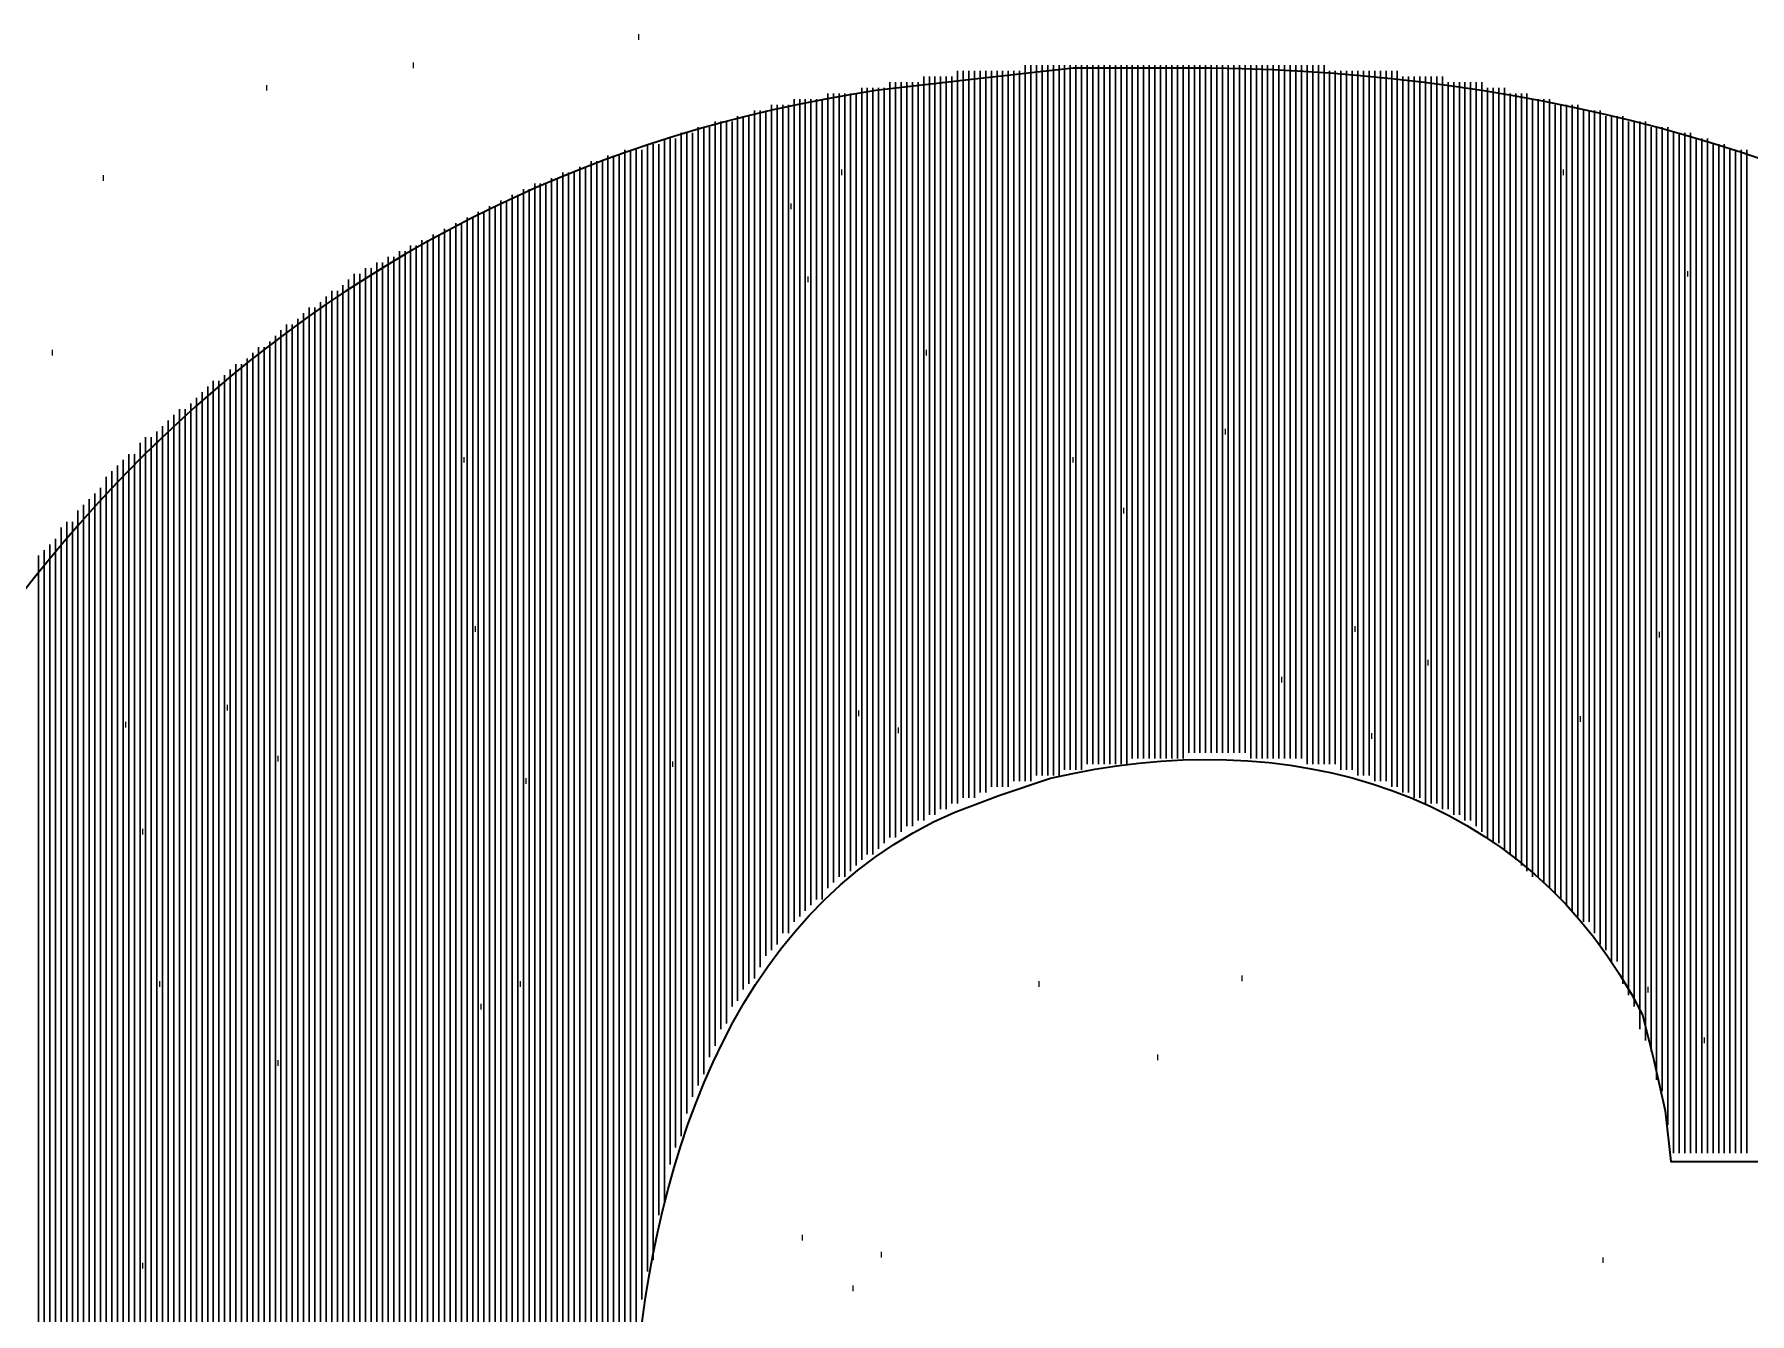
# Model space of a CAD drawing. Header units: inches. Extents: x 5 to 516, y -193 to 129.
# Drawn here: x 50.448 to 51.462, y -50.713 to -49.956 of the extents above; entities that cross this region are included whole.
import ezdxf

# ---------------------------------------------------------------- set-up
doc = ezdxf.new("R2010")
doc.units = ezdxf.units.IN
doc.header["$MEASUREMENT"] = 0
doc.layers.add('PDF4_Geometry', color=7, linetype='Continuous')

msp = doc.modelspace()

# ---------------------------------------------------------------- linework, layer by layer
at = {"layer": 'PDF4_Geometry', "lineweight": 15}
for points in [[(50.8054152, -49.959647), (50.8054152, -49.9563172)], [(50.6720873, -49.9763164), (50.6720873, -49.9729798)], [(50.5854174, -49.9896492), (50.5854174, -49.9863126)], [(50.9254172, -50.0396506), (50.9254172, -50.036314)], [(51.3520868, -50.0396506), (51.3520868, -50.036314)], [(50.4887513, -50.0429804), (50.4887513, -50.0396506)], [(50.8954218, -50.0596497), (50.8954218, -50.0563131)], [(50.905418, -50.1029779), (50.905418, -50.0996481)], [(51.4254172, -50.0996481), (51.4254172, -50.0963115)], [(50.4587491, -50.1463129), (50.4587491, -50.1429831)], [(50.9754185, -50.1463129), (50.9754185, -50.1429831)], [(51.1520882, -50.1929776), (51.1520882, -50.1896479)], [(50.7020827, -50.209647), (50.7020827, -50.2063173)], [(51.0620885, -50.209647), (51.0620885, -50.2063173)], [(51.0920839, -50.2396492), (51.0920839, -50.2363126)], [(50.7087491, -50.3096498), (50.7087491, -50.3063132)], [(51.2287552, -50.3096498), (51.2287552, -50.3063132)], [(51.4087546, -50.3129796), (51.4087546, -50.3096498)], [(51.2720833, -50.3296489), (51.2720833, -50.3263124)], [(51.1854202, -50.3396452), (51.1854202, -50.3363154)], [(50.5620884, -50.3563145), (50.5620884, -50.3529779)], [(50.502084, -50.3663175), (50.502084, -50.3629809)], [(50.9354201, -50.3596443), (50.9354201, -50.3563145)], [(51.3620831, -50.3629809), (51.3620831, -50.3596443)], [(50.9587491, -50.3696473), (50.9587491, -50.3663175)], [(51.2387513, -50.3729839), (51.2387513, -50.3696473)], [(50.5920838, -50.3863167), (50.5920838, -50.3829801)], [(50.8254212, -50.3896465), (50.8254212, -50.3863167)], [(50.7387513, -50.3996495), (50.7387513, -50.3963129)], [(50.512087, -50.4296449), (50.512087, -50.4263151)], [(51.1620844, -50.5163148), (51.1620844, -50.5129782)], [(50.5220833, -50.5196446), (50.5220833, -50.5163148)], [(50.7354215, -50.5196446), (50.7354215, -50.5163148)], [(51.0420825, -50.5196446), (51.0420825, -50.5163148)], [(51.4020882, -50.5229812), (51.4020882, -50.5196446)], [(50.7120857, -50.5329842), (50.7120857, -50.5296476)], [(51.4354202, -50.5529834), (51.4354202, -50.5496468)], [(50.5920838, -50.5663162), (50.5920838, -50.5629796)], [(51.112083, -50.5629796), (51.112083, -50.5596498)], [(50.9020882, -50.6696487), (50.9020882, -50.6663121)], [(50.948753, -50.6796449), (50.948753, -50.6763151)], [(50.512087, -50.6863113), (50.512087, -50.6829815)], [(51.3754158, -50.6829815), (51.3754158, -50.6796449)], [(50.9320836, -50.6996509), (50.9320836, -50.6963143)]]:
    msp.add_lwpolyline(points, dxfattribs=at)
at = {"layer": 'PDF4_Geometry', "lineweight": 35}
for points in [[(51.1254218, -49.9763164), (51.0620885, -49.9763164), (51.0020885, -49.9829831), (50.9454218, -49.9896497)], [(50.9920885, -50.4163164), (51.0187551, -50.4063164), (51.0487551, -50.3963164)], [(51.3987552, -50.5363165), (51.4054218, -50.5629831), (51.4120885, -50.5929831), (51.4154218, -50.6229831), (51.9420885, -50.6229831), (51.9387552, -50.5729831)]]:
    msp.add_lwpolyline(points, dxfattribs=at)
at = {"layer": 'PDF4_Geometry', "lineweight": 15}
for points in [[(50.9937494, -50.411314), (50.9937494, -49.9779806), (50.9937494, -50.411314)], [(50.997086, -50.4079842), (50.997086, -49.9779842), (50.997086, -50.4079842)], [(51.0004158, -50.4079842), (51.0004158, -49.9779842), (51.0004158, -50.4079842)], [(51.0037524, -50.4079842), (51.0037524, -49.9779842), (51.0037524, -50.4079842)], [(51.007089, -50.4046476), (51.007089, -49.9779809), (51.007089, -50.4046476)], [(51.0104188, -50.4046476), (51.0104188, -49.9779809), (51.0104188, -50.4046476)], [(51.0137486, -50.401311), (51.0137486, -49.9779776), (51.0137486, -50.401311)], [(51.0170852, -50.401311), (51.0170852, -49.9779776), (51.0170852, -50.401311)], [(51.0204218, -50.401311), (51.0204218, -49.9779776), (51.0204218, -50.401311)], [(51.0237516, -50.401311), (51.0237516, -49.9779776), (51.0237516, -50.401311)], [(51.0270814, -50.3979812), (51.0270814, -49.9779812), (51.0270814, -50.3979812)], [(51.030418, -50.3979812), (51.030418, -49.9779812), (51.030418, -50.3979812)], [(51.0337546, -50.3979812), (51.0337546, -49.9746478), (51.0337546, -50.3979812)], [(51.0370844, -50.3979812), (51.0370844, -49.9746478), (51.0370844, -50.3979812)], [(51.040421, -50.3946514), (51.040421, -49.9746514), (51.040421, -50.3946514)], [(51.0437508, -50.3946514), (51.0437508, -49.9746514), (51.0437508, -50.3946514)], [(51.0470874, -50.3946514), (51.0470874, -49.9746514), (51.0470874, -50.3946514)], [(51.0504172, -50.3946514), (51.0504172, -49.9746514), (51.0504172, -50.3946514)], [(51.0537538, -50.3946514), (51.0537538, -49.9746514), (51.0537538, -50.3946514)], [(51.0570836, -50.3913148), (51.0570836, -49.9746481), (51.0570836, -50.3913148)], [(51.0604202, -50.3913148), (51.0604202, -49.9746481), (51.0604202, -50.3913148)], [(51.06375, -50.3913148), (51.06375, -49.9746481), (51.06375, -50.3913148)], [(51.0670866, -50.3913148), (51.0670866, -49.9746481), (51.0670866, -50.3913148)], [(51.0704164, -50.3879782), (51.0704164, -49.9746449), (51.0704164, -50.3879782)], [(51.073753, -50.3879782), (51.073753, -49.9746449), (51.073753, -50.3879782)], [(51.0770828, -50.3879782), (51.0770828, -49.9746449), (51.0770828, -50.3879782)], [(51.0804194, -50.3879782), (51.0804194, -49.9746449), (51.0804194, -50.3879782)], [(51.0837492, -50.3879782), (51.0837492, -49.9746449), (51.0837492, -50.3879782)], [(51.0870857, -50.3879782), (51.0870857, -49.9746449), (51.0870857, -50.3879782)], [(51.0904223, -50.3879782), (51.0904223, -49.9746449), (51.0904223, -50.3879782)], [(51.0937521, -50.3879782), (51.0937521, -49.9746449), (51.0937521, -50.3879782)], [(51.097082, -50.3846484), (51.097082, -49.9746484), (51.097082, -50.3846484)], [(51.1004185, -50.3846484), (51.1004185, -49.9746484), (51.1004185, -50.3846484)], [(51.1037551, -50.3846484), (51.1037551, -49.9746484), (51.1037551, -50.3846484)], [(51.1070849, -50.3846484), (51.1070849, -49.9746484), (51.1070849, -50.3846484)], [(51.1104147, -50.3846484), (51.1104147, -49.9746484), (51.1104147, -50.3846484)], [(51.1137513, -50.3846484), (51.1137513, -49.9746484), (51.1137513, -50.3846484)], [(51.1170879, -50.3846484), (51.1170879, -49.9746484), (51.1170879, -50.3846484)], [(51.1204177, -50.3846484), (51.1204177, -49.9746484), (51.1204177, -50.3846484)], [(51.1237543, -50.3846484), (51.1237543, -49.9746484), (51.1237543, -50.3846484)], [(51.1270841, -50.3846484), (51.1270841, -49.9746484), (51.1270841, -50.3846484)], [(51.1304207, -50.3813118), (51.1304207, -49.9746451), (51.1304207, -50.3813118)], [(51.1337505, -50.3813118), (51.1337505, -49.9746451), (51.1337505, -50.3813118)], [(51.1370871, -50.3813118), (51.1370871, -49.9746451), (51.1370871, -50.3813118)], [(51.1404169, -50.3813118), (51.1404169, -49.9746451), (51.1404169, -50.3813118)], [(51.1437535, -50.3813118), (51.1437535, -49.9746451), (51.1437535, -50.3813118)], [(51.1470833, -50.3813118), (51.1470833, -49.9746451), (51.1470833, -50.3813118)], [(51.1504199, -50.3813118), (51.1504199, -49.9746451), (51.1504199, -50.3813118)], [(51.1537497, -50.3813118), (51.1537497, -49.9746451), (51.1537497, -50.3813118)], [(51.1570863, -50.3813118), (51.1570863, -49.9746451), (51.1570863, -50.3813118)], [(51.1604161, -50.3813118), (51.1604161, -49.9746451), (51.1604161, -50.3813118)], [(51.1637527, -50.3813118), (51.1637527, -49.9746451), (51.1637527, -50.3813118)], [(51.1670825, -50.3846484), (51.1670825, -49.9746484), (51.1670825, -50.3846484)], [(51.1704191, -50.3846484), (51.1704191, -49.9746484), (51.1704191, -50.3846484)], [(51.1737557, -50.3846484), (51.1737557, -49.9746484), (51.1737557, -50.3846484)], [(51.1770855, -50.3846484), (51.1770855, -49.9746484), (51.1770855, -50.3846484)], [(51.1804153, -50.3846484), (51.1804153, -49.9746484), (51.1804153, -50.3846484)], [(51.1837519, -50.3846484), (51.1837519, -49.9746484), (51.1837519, -50.3846484)], [(51.1870885, -50.3846484), (51.1870885, -49.9746484), (51.1870885, -50.3846484)], [(51.1904183, -50.3846484), (51.1904183, -49.9746484), (51.1904183, -50.3846484)], [(51.1937481, -50.3846484), (51.1937481, -49.9746484), (51.1937481, -50.3846484)], [(51.1970847, -50.3846484), (51.1970847, -49.9746484), (51.1970847, -50.3846484)], [(51.2004213, -50.3879782), (51.2004213, -49.9746449), (51.2004213, -50.3879782)], [(51.2037511, -50.3879782), (51.2037511, -49.9746449), (51.2037511, -50.3879782)], [(51.2070877, -50.3879782), (51.2070877, -49.9746449), (51.2070877, -50.3879782)], [(51.2104175, -50.3879782), (51.2104175, -49.9746449), (51.2104175, -50.3879782)], [(51.2137541, -50.3879782), (51.2137541, -49.9779782), (51.2137541, -50.3879782)], [(51.2170839, -50.3879782), (51.2170839, -49.9779782), (51.2170839, -50.3879782)], [(51.2204204, -50.3913148), (51.2204204, -49.9779814), (51.2204204, -50.3913148)], [(51.2237503, -50.3913148), (51.2237503, -49.9779814), (51.2237503, -50.3913148)], [(51.2270868, -50.3913148), (51.2270868, -49.9779814), (51.2270868, -50.3913148)], [(51.2304167, -50.3946514), (51.2304167, -49.9779847), (51.2304167, -50.3946514)], [(51.2337532, -50.3946514), (51.2337532, -49.9779847), (51.2337532, -50.3946514)], [(51.237083, -50.3946514), (51.237083, -49.9779847), (51.237083, -50.3946514)], [(51.2404196, -50.3979812), (51.2404196, -49.9779812), (51.2404196, -50.3979812)], [(51.2437494, -50.3979812), (51.2437494, -49.9779812), (51.2437494, -50.3979812)], [(51.247086, -50.3979812), (51.247086, -49.9779812), (51.247086, -50.3979812)], [(51.2504158, -50.401311), (51.2504158, -49.9779776), (51.2504158, -50.401311)], [(51.2537524, -50.401311), (51.2537524, -49.9779776), (51.2537524, -50.401311)], [(50.9370884, -50.444646), (50.9370884, -49.9879793), (50.9370884, -50.444646)], [(50.9404183, -50.4413162), (50.9404183, -49.9879828), (50.9404183, -50.4413162)], [(50.9437481, -50.4413162), (50.9437481, -49.9879828), (50.9437481, -50.4413162)], [(50.9470847, -50.4379796), (50.9470847, -49.9879795), (50.9470847, -50.4379796)], [(50.9504212, -50.4346498), (50.9504212, -49.9879831), (50.9504212, -50.4346498)], [(50.953751, -50.4313132), (50.953751, -49.9846465), (50.953751, -50.4313132)], [(50.9570876, -50.4313132), (50.9570876, -49.9846465), (50.9570876, -50.4313132)], [(50.9604174, -50.4279834), (50.9604174, -49.98465), (50.9604174, -50.4279834)], [(50.963754, -50.4246468), (50.963754, -49.9846468), (50.963754, -50.4246468)], [(50.9670838, -50.4246468), (50.9670838, -49.9846468), (50.9670838, -50.4246468)], [(50.9704204, -50.421317), (50.9704204, -49.9846503), (50.9704204, -50.421317)], [(50.9737502, -50.421317), (50.9737502, -49.9813169), (50.9737502, -50.421317)], [(50.9770868, -50.4179804), (50.9770868, -49.9813137), (50.9770868, -50.4179804)], [(50.9804166, -50.4179804), (50.9804166, -49.9813137), (50.9804166, -50.4179804)], [(50.9837532, -50.4146438), (50.9837532, -49.9813104), (50.9837532, -50.4146438)], [(50.987083, -50.4146438), (50.987083, -49.9813104), (50.987083, -50.4146438)], [(50.9904196, -50.411314), (50.9904196, -49.981314), (50.9904196, -50.411314)], [(51.257089, -50.4046476), (51.257089, -49.9813142), (51.257089, -50.4046476)], [(51.2604188, -50.4046476), (51.2604188, -49.9813142), (51.2604188, -50.4046476)], [(51.2637486, -50.4079842), (51.2637486, -49.9813175), (51.2637486, -50.4079842)], [(51.2670852, -50.4079842), (51.2670852, -49.9813175), (51.2670852, -50.4079842)], [(51.2704218, -50.411314), (51.2704218, -49.981314), (51.2704218, -50.411314)], [(51.2737516, -50.411314), (51.2737516, -49.981314), (51.2737516, -50.411314)], [(51.2770814, -50.411314), (51.2770814, -49.981314), (51.2770814, -50.411314)], [(51.280418, -50.4146438), (51.280418, -49.9813104), (51.280418, -50.4146438)], [(51.2837546, -50.4146438), (51.2837546, -49.9846438), (51.2837546, -50.4146438)], [(51.2870844, -50.4179804), (51.2870844, -49.984647), (51.2870844, -50.4179804)], [(51.290421, -50.4179804), (51.290421, -49.984647), (51.290421, -50.4179804)], [(51.2937508, -50.421317), (51.2937508, -49.9846503), (51.2937508, -50.421317)], [(51.2970874, -50.421317), (51.2970874, -49.9846503), (51.2970874, -50.421317)], [(51.3004172, -50.4246468), (51.3004172, -49.9846468), (51.3004172, -50.4246468)], [(51.3037538, -50.4279834), (51.3037538, -49.98465), (51.3037538, -50.4279834)], [(51.3070836, -50.4313132), (51.3070836, -49.9879798), (51.3070836, -50.4313132)], [(51.3104202, -50.4346498), (51.3104202, -49.9879831), (51.3104202, -50.4346498)], [(51.31375, -50.4346498), (51.31375, -49.9879831), (51.31375, -50.4346498)], [(51.3170866, -50.4379796), (51.3170866, -49.9879795), (51.3170866, -50.4379796)], [(50.8837505, -50.4979771), (50.8837505, -49.9979771), (50.8837505, -50.4979771)], [(50.8870871, -50.4946473), (50.8870871, -49.9979806), (50.8870871, -50.4946473)], [(50.8904169, -50.4879809), (50.8904169, -49.9979809), (50.8904169, -50.4879809)], [(50.8937535, -50.4879809), (50.8937535, -49.9979809), (50.8937535, -50.4879809)], [(50.8970833, -50.4813145), (50.8970833, -49.9946478), (50.8970833, -50.4813145)], [(50.9004199, -50.4779847), (50.9004199, -49.9946514), (50.9004199, -50.4779847)], [(50.9037497, -50.4746482), (50.9037497, -49.9946481), (50.9037497, -50.4746482)], [(50.9070863, -50.4713116), (50.9070863, -49.9946449), (50.9070863, -50.4713116)], [(50.9104161, -50.4679818), (50.9104161, -49.9946484), (50.9104161, -50.4679818)], [(50.9137527, -50.4679818), (50.9137527, -49.9946484), (50.9137527, -50.4679818)], [(50.9170825, -50.4613154), (50.9170825, -49.9913153), (50.9170825, -50.4613154)], [(50.9204191, -50.4579788), (50.9204191, -49.9913121), (50.9204191, -50.4579788)], [(50.9237557, -50.454649), (50.9237557, -49.9913156), (50.9237557, -50.454649)], [(50.9270855, -50.454649), (50.9270855, -49.9913156), (50.9270855, -50.454649)], [(50.9304153, -50.4513124), (50.9304153, -49.9913123), (50.9304153, -50.4513124)], [(50.9337519, -50.4479826), (50.9337519, -49.9913159), (50.9337519, -50.4479826)], [(51.3204164, -50.4413162), (51.3204164, -49.9913161), (51.3204164, -50.4413162)], [(51.323753, -50.444646), (51.323753, -49.9913126), (51.323753, -50.444646)], [(51.3270828, -50.4479826), (51.3270828, -49.9913159), (51.3270828, -50.4479826)], [(51.3304194, -50.4513124), (51.3304194, -49.9913123), (51.3304194, -50.4513124)], [(51.3337492, -50.454649), (51.3337492, -49.9946489), (51.3337492, -50.454649)], [(51.3370858, -50.454649), (51.3370858, -49.9946489), (51.3370858, -50.454649)], [(51.3404224, -50.4579788), (51.3404224, -49.9946454), (51.3404224, -50.4579788)], [(51.3437522, -50.4613154), (51.3437522, -49.9946487), (51.3437522, -50.4613154)], [(51.347082, -50.4646452), (51.347082, -49.9979785), (51.347082, -50.4646452)], [(51.3504186, -50.4679818), (51.3504186, -49.9979817), (51.3504186, -50.4679818)], [(51.3537551, -50.4713116), (51.3537551, -49.9979782), (51.3537551, -50.4713116)], [(51.357085, -50.4746482), (51.357085, -49.9979814), (51.357085, -50.4746482)], [(51.3604148, -50.4779847), (51.3604148, -49.9979847), (51.3604148, -50.4779847)], [(50.8504185, -50.5546449), (50.8504185, -50.0079782), (50.8504185, -50.5546449)], [(50.8537551, -50.5446487), (50.8537551, -50.007982), (50.8537551, -50.5446487)], [(50.8570849, -50.5413121), (50.8570849, -50.0079787), (50.8570849, -50.5413121)], [(50.8604147, -50.5313159), (50.8604147, -50.0079825), (50.8604147, -50.5313159)], [(50.8637513, -50.5279793), (50.8637513, -50.0046459), (50.8637513, -50.5279793)], [(50.8670879, -50.5213129), (50.8670879, -50.0046462), (50.8670879, -50.5213129)], [(50.8704177, -50.5179831), (50.8704177, -50.0046497), (50.8704177, -50.5179831)], [(50.8737543, -50.5146465), (50.8737543, -50.0013132), (50.8737543, -50.5146465)], [(50.8770841, -50.5079801), (50.8770841, -50.0013134), (50.8770841, -50.5079801)], [(50.8804207, -50.5013137), (50.8804207, -50.0013137), (50.8804207, -50.5013137)], [(51.3637514, -50.4813145), (51.3637514, -50.0013145), (51.3637514, -50.4813145)], [(51.3670879, -50.4813145), (51.3670879, -50.0013145), (51.3670879, -50.4813145)], [(51.3704177, -50.4879809), (51.3704177, -50.0013142), (51.3704177, -50.4879809)], [(51.3737543, -50.4946473), (51.3737543, -50.001314), (51.3737543, -50.4946473)], [(51.3770841, -50.4979771), (51.3770841, -50.0046438), (51.3770841, -50.4979771)], [(51.3804207, -50.5046503), (51.3804207, -50.0046503), (51.3804207, -50.5046503)], [(51.3837505, -50.5046503), (51.3837505, -50.0046503), (51.3837505, -50.5046503)], [(51.3870871, -50.5179831), (51.3870871, -50.0046497), (51.3870871, -50.5179831)], [(51.3904169, -50.5246495), (51.3904169, -50.0079828), (51.3904169, -50.5246495)], [(51.3937535, -50.5313159), (51.3937535, -50.0079825), (51.3937535, -50.5313159)], [(51.3970833, -50.5446487), (51.3970833, -50.007982), (51.3970833, -50.5446487)], [(51.4004199, -50.5513151), (51.4004199, -50.0079817), (51.4004199, -50.5513151)], [(50.8204163, -50.6479812), (50.8204163, -50.0179812), (50.8204163, -50.6479812)], [(50.8237529, -50.6246455), (50.8237529, -50.0179787), (50.8237529, -50.6246455)], [(50.8270827, -50.6146492), (50.8270827, -50.0179825), (50.8270827, -50.6146492)], [(50.8304193, -50.6079829), (50.8304193, -50.0146495), (50.8304193, -50.6079829)], [(50.8337491, -50.5946501), (50.8337491, -50.01465), (50.8337491, -50.5946501)], [(50.8370857, -50.5846471), (50.8370857, -50.014647), (50.8370857, -50.5846471)], [(50.8404223, -50.5779807), (50.8404223, -50.011314), (50.8404223, -50.5779807)], [(50.8437521, -50.5713143), (50.8437521, -50.0113142), (50.8437521, -50.5713143)], [(50.8470819, -50.5613181), (50.8470819, -50.011318), (50.8470819, -50.5613181)], [(51.4037497, -50.5579815), (51.4037497, -50.0113148), (51.4037497, -50.5579815)], [(51.4070863, -50.5746509), (51.4070863, -50.0113175), (51.4070863, -50.5746509)], [(51.4104161, -50.5813105), (51.4104161, -50.0113104), (51.4104161, -50.5813105)], [(51.4137527, -50.6013165), (51.4137527, -50.0113164), (51.4137527, -50.6013165)], [(51.4170825, -50.6179791), (51.4170825, -50.0146457), (51.4170825, -50.6179791)], [(51.4204191, -50.6179791), (51.4204191, -50.0146457), (51.4204191, -50.6179791)], [(51.4237557, -50.6179791), (51.4237557, -50.0146457), (51.4237557, -50.6179791)], [(51.4270855, -50.6179791), (51.4270855, -50.0146457), (51.4270855, -50.6179791)], [(51.4304153, -50.6179791), (51.4304153, -50.017979), (51.4304153, -50.6179791)], [(51.4337519, -50.6179791), (51.4337519, -50.017979), (51.4337519, -50.6179791)], [(51.4370885, -50.6179791), (51.4370885, -50.017979), (51.4370885, -50.6179791)], [(50.7870844, -51.6446515), (50.7870844, -50.0279847), (50.7870844, -51.6446515)], [(50.790421, -51.6446515), (50.790421, -50.0279847), (50.790421, -51.6446515)], [(50.7937508, -51.6479813), (50.7937508, -50.0279812), (50.7937508, -51.6479813)], [(50.7970874, -51.6479813), (50.7970874, -50.0246479), (50.7970874, -51.6479813)], [(50.8004172, -50.7913121), (50.8004172, -50.0246454), (50.8004172, -50.7913121)], [(50.8037537, -50.7446474), (50.8037537, -50.0246473), (50.8037537, -50.7446474)], [(50.8070836, -50.704649), (50.8070836, -50.0246489), (50.8070836, -50.704649)], [(50.8104201, -50.6879796), (50.8104201, -50.0213129), (50.8104201, -50.6879796)], [(50.81375, -50.6813132), (50.81375, -50.0213132), (50.81375, -50.6813132)], [(50.8170865, -50.6546476), (50.8170865, -50.0213142), (50.8170865, -50.6546476)], [(51.4404183, -50.6179791), (51.4404183, -50.0213123), (51.4404183, -50.6179791)], [(51.4437481, -50.6179791), (51.4437481, -50.0213123), (51.4437481, -50.6179791)], [(51.4470847, -50.6179791), (51.4470847, -50.0213123), (51.4470847, -50.6179791)], [(51.4504213, -50.6179791), (51.4504213, -50.0246457), (51.4504213, -50.6179791)], [(51.4537511, -50.6179791), (51.4537511, -50.0246457), (51.4537511, -50.6179791)], [(51.4570877, -50.6179791), (51.4570877, -50.0246457), (51.4570877, -50.6179791)], [(51.4604175, -50.6179791), (51.4604175, -50.0246457), (51.4604175, -50.6179791)], [(50.7604188, -51.6346485), (50.7604188, -50.0379817), (50.7604188, -51.6346485)], [(50.7637486, -51.6346485), (50.7637486, -50.0379817), (50.7637486, -51.6346485)], [(50.7670852, -51.6379783), (50.7670852, -50.0379783), (50.7670852, -51.6379783)], [(50.7704218, -51.6379783), (50.7704218, -50.0346448), (50.7704218, -51.6379783)], [(50.7737516, -51.6379783), (50.7737516, -50.0346448), (50.7737516, -51.6379783)], [(50.7770814, -51.6413149), (50.7770814, -50.0313148), (50.7770814, -51.6413149)], [(50.780418, -51.6413149), (50.780418, -50.0313148), (50.780418, -51.6413149)], [(50.7837546, -51.6413149), (50.7837546, -50.0313148), (50.7837546, -51.6413149)], [(50.737083, -51.6246455), (50.737083, -50.0479788), (50.737083, -51.6246455)], [(50.7404196, -51.6279821), (50.7404196, -50.0479819), (50.7404196, -51.6279821)], [(50.7437494, -51.6279821), (50.7437494, -50.0446487), (50.7437494, -51.6279821)], [(50.747086, -51.6279821), (50.747086, -50.0446487), (50.747086, -51.6279821)], [(50.7504158, -51.6313119), (50.7504158, -50.0446452), (50.7504158, -51.6313119)], [(50.7537524, -51.6313119), (50.7537524, -50.0413117), (50.7537524, -51.6313119)], [(50.757089, -51.6313119), (50.757089, -50.0413117), (50.757089, -51.6313119)], [(50.7170838, -51.6146493), (50.7170838, -50.0579825), (50.7170838, -51.6146493)], [(50.7204204, -51.6179791), (50.7204204, -50.057979), (50.7204204, -51.6179791)], [(50.7237502, -51.6179791), (50.7237502, -50.0546457), (50.7237502, -51.6179791)], [(50.7270868, -51.6213157), (50.7270868, -50.0546489), (50.7270868, -51.6213157)], [(50.7304166, -51.6213157), (50.7304166, -50.0513156), (50.7304166, -51.6213157)], [(50.7337532, -51.6246455), (50.7337532, -50.0513121), (50.7337532, -51.6246455)], [(50.6970846, -51.6046463), (50.6970846, -50.0679796), (50.6970846, -51.6046463)], [(50.7004212, -51.6079829), (50.7004212, -50.0679829), (50.7004212, -51.6079829)], [(50.703751, -51.6079829), (50.703751, -50.0646494), (50.703751, -51.6079829)], [(50.7070876, -51.6113127), (50.7070876, -50.0646459), (50.7070876, -51.6113127)], [(50.7104174, -51.6113127), (50.7104174, -50.0613126), (50.7104174, -51.6113127)], [(50.713754, -51.6146493), (50.713754, -50.0613159), (50.713754, -51.6146493)], [(50.6770854, -51.5946501), (50.6770854, -50.0779834), (50.6770854, -51.5946501)], [(50.6804153, -51.5979799), (50.6804153, -50.0779798), (50.6804153, -51.5979799)], [(50.6837518, -51.5979799), (50.6837518, -50.0746465), (50.6837518, -51.5979799)], [(50.6870884, -51.6013165), (50.6870884, -50.0746497), (50.6870884, -51.6013165)], [(50.6904182, -51.6013165), (50.6904182, -50.0713164), (50.6904182, -51.6013165)], [(50.693748, -51.6046463), (50.693748, -50.0713129), (50.693748, -51.6046463)], [(50.6570863, -51.5846472), (50.6570863, -50.0879803), (50.6570863, -51.5846472)], [(50.6604161, -51.5879837), (50.6604161, -50.0879836), (50.6604161, -51.5879837)], [(50.6637527, -51.5879837), (50.6637527, -50.0846503), (50.6637527, -51.5879837)], [(50.6670825, -51.5913136), (50.6670825, -50.0846467), (50.6670825, -51.5913136)], [(50.670419, -51.5913136), (50.670419, -50.0813134), (50.670419, -51.5913136)], [(50.6737556, -51.5946501), (50.6737556, -50.0813167), (50.6737556, -51.5946501)], [(50.6370871, -51.574651), (50.6370871, -50.0979842), (50.6370871, -51.574651)], [(50.6404169, -51.5779808), (50.6404169, -50.0979807), (50.6404169, -51.5779808)], [(50.6437535, -51.5779808), (50.6437535, -50.0946473), (50.6437535, -51.5779808)], [(50.6470833, -51.5813106), (50.6470833, -50.0946438), (50.6470833, -51.5813106)], [(50.6504199, -51.5813106), (50.6504199, -50.0913104), (50.6504199, -51.5813106)], [(50.6537497, -51.5846472), (50.6537497, -50.0913138), (50.6537497, -51.5846472)], [(50.6237543, -51.564648), (50.6237543, -50.1079812), (50.6237543, -51.564648)], [(50.6270841, -51.5679778), (50.6270841, -50.1079776), (50.6270841, -51.5679778)], [(50.6304207, -51.5713144), (50.6304207, -50.1046476), (50.6304207, -51.5713144)], [(50.6337505, -51.5713144), (50.6337505, -50.1013143), (50.6337505, -51.5713144)], [(50.6104147, -51.554645), (50.6104147, -50.1179781), (50.6104147, -51.554645)], [(50.6137513, -51.5579816), (50.6137513, -50.1179815), (50.6137513, -51.5579816)], [(50.6170879, -51.5613182), (50.6170879, -50.1146513), (50.6170879, -51.5613182)], [(50.6204177, -51.5613182), (50.6204177, -50.111318), (50.6204177, -51.5613182)], [(50.5970819, -51.5479786), (50.5970819, -50.1279785), (50.5970819, -51.5479786)], [(50.6004185, -51.5479786), (50.6004185, -50.1279785), (50.6004185, -51.5479786)], [(50.6037551, -51.5513152), (50.6037551, -50.1246484), (50.6037551, -51.5513152)], [(50.6070849, -51.554645), (50.6070849, -50.1213116), (50.6070849, -51.554645)], [(50.5870857, -51.5413122), (50.5870857, -50.1379787), (50.5870857, -51.5413122)], [(50.5904223, -51.5413122), (50.5904223, -50.1346454), (50.5904223, -51.5413122)], [(50.5937521, -51.5446488), (50.5937521, -50.1313153), (50.5937521, -51.5446488)], [(50.5737529, -51.531316), (50.5737529, -50.1479825), (50.5737529, -51.531316)], [(50.5770827, -51.531316), (50.5770827, -50.1446493), (50.5770827, -51.531316)], [(50.5804193, -51.5346458), (50.5804193, -50.1413124), (50.5804193, -51.5346458)], [(50.5837491, -51.5379824), (50.5837491, -50.1413157), (50.5837491, -51.5379824)], [(50.5604201, -51.521313), (50.5604201, -50.1579795), (50.5604201, -51.521313)], [(50.5637499, -51.5246496), (50.5637499, -50.1546495), (50.5637499, -51.5246496)], [(50.5670865, -51.5246496), (50.5670865, -50.1513162), (50.5670865, -51.5246496)], [(50.5704163, -51.5279794), (50.5704163, -50.1513126), (50.5704163, -51.5279794)], [(50.5470873, -51.5113168), (50.5470873, -50.1679834), (50.5470873, -51.5113168)], [(50.5504171, -51.5146466), (50.5504171, -50.1646466), (50.5504171, -51.5146466)], [(50.5537537, -51.5146466), (50.5537537, -50.1613131), (50.5537537, -51.5146466)], [(50.5570835, -51.5179832), (50.5570835, -50.1613164), (50.5570835, -51.5179832)], [(50.5337545, -51.5013138), (50.5337545, -50.1779804), (50.5337545, -51.5013138)], [(50.5370843, -51.5046504), (50.5370843, -50.1779837), (50.5370843, -51.5046504)], [(50.5404209, -51.5046504), (50.5404209, -50.1746502), (50.5404209, -51.5046504)], [(50.5437507, -51.5079802), (50.5437507, -50.1713135), (50.5437507, -51.5079802)], [(50.5237516, -51.4946474), (50.5237516, -50.1879806), (50.5237516, -51.4946474)], [(50.5270814, -51.4946474), (50.5270814, -50.1846473), (50.5270814, -51.4946474)], [(50.530418, -51.4979772), (50.530418, -50.1813104), (50.530418, -51.4979772)], [(50.5104188, -51.4813146), (50.5104188, -50.1979812), (50.5104188, -51.4813146)], [(50.5137486, -51.4846444), (50.5137486, -50.1946444), (50.5137486, -51.4846444)], [(50.5170852, -51.4846444), (50.5170852, -50.1946444), (50.5170852, -51.4846444)], [(50.5204217, -51.4913176), (50.5204217, -50.1913175), (50.5204217, -51.4913176)], [(50.497086, -51.4679818), (50.497086, -50.211315), (50.497086, -51.4679818)], [(50.5004158, -51.4713116), (50.5004158, -50.2079782), (50.5004158, -51.4713116)], [(50.5037524, -51.4746482), (50.5037524, -50.2046481), (50.5037524, -51.4746482)], [(50.507089, -51.4779848), (50.507089, -50.2046514), (50.507089, -51.4779848)], [(50.4904196, -51.4613154), (50.4904196, -50.2179821), (50.4904196, -51.4613154)], [(50.4937494, -51.4646452), (50.4937494, -50.2146451), (50.4937494, -51.4646452)], [(50.4804166, -51.4479826), (50.4804166, -50.2313159), (50.4804166, -51.4479826)], [(50.4837532, -51.454649), (50.4837532, -50.2279823), (50.4837532, -51.454649)], [(50.487083, -51.4579789), (50.487083, -50.2246454), (50.487083, -51.4579789)], [(50.4737502, -51.4446461), (50.4737502, -50.2379794), (50.4737502, -51.4446461)], [(50.4770868, -51.4479826), (50.4770868, -50.2346492), (50.4770868, -51.4479826)], [(50.463754, -51.4346499), (50.463754, -50.247983), (50.463754, -51.4346499)], [(50.4670838, -51.4379797), (50.4670838, -50.2446462), (50.4670838, -51.4379797)], [(50.4704204, -51.4413163), (50.4704204, -50.2446494), (50.4704204, -51.4413163)], [(50.453751, -51.4213171), (50.453751, -50.261317), (50.453751, -51.4213171)], [(50.4570876, -51.4246469), (50.4570876, -50.2579801), (50.4570876, -51.4246469)], [(50.4604174, -51.4279835), (50.4604174, -50.25465), (50.4604174, -51.4279835)], [(50.4504212, -51.4179805), (50.4504212, -50.264647), (50.4504212, -51.4179805)]]:
    msp.add_lwpolyline(points, close=True, dxfattribs=at)
at = {"layer": 'PDF4_Geometry', "lineweight": 35}
for points in [[(51.9387552, -50.5729831), (51.8691441, -50.1634275), (51.5164774, -49.9753164), (51.1254218, -49.9763164)], [(50.9454218, -49.9896497), (50.2849773, -50.0877053), (50.0477551, -50.9335943), (50.4487551, -51.4163165)], [(51.0487551, -50.3963164), (51.188144, -50.3632609), (51.3306996, -50.401872), (51.3987552, -50.5363165)], [(50.8020884, -50.7696498), (50.8110329, -50.6337053), (50.8555329, -50.4755942), (50.9920885, -50.4163164)]]:
    msp.add_open_spline(points, degree=3, dxfattribs=at)

doc.saveas('drawing.dxf')
